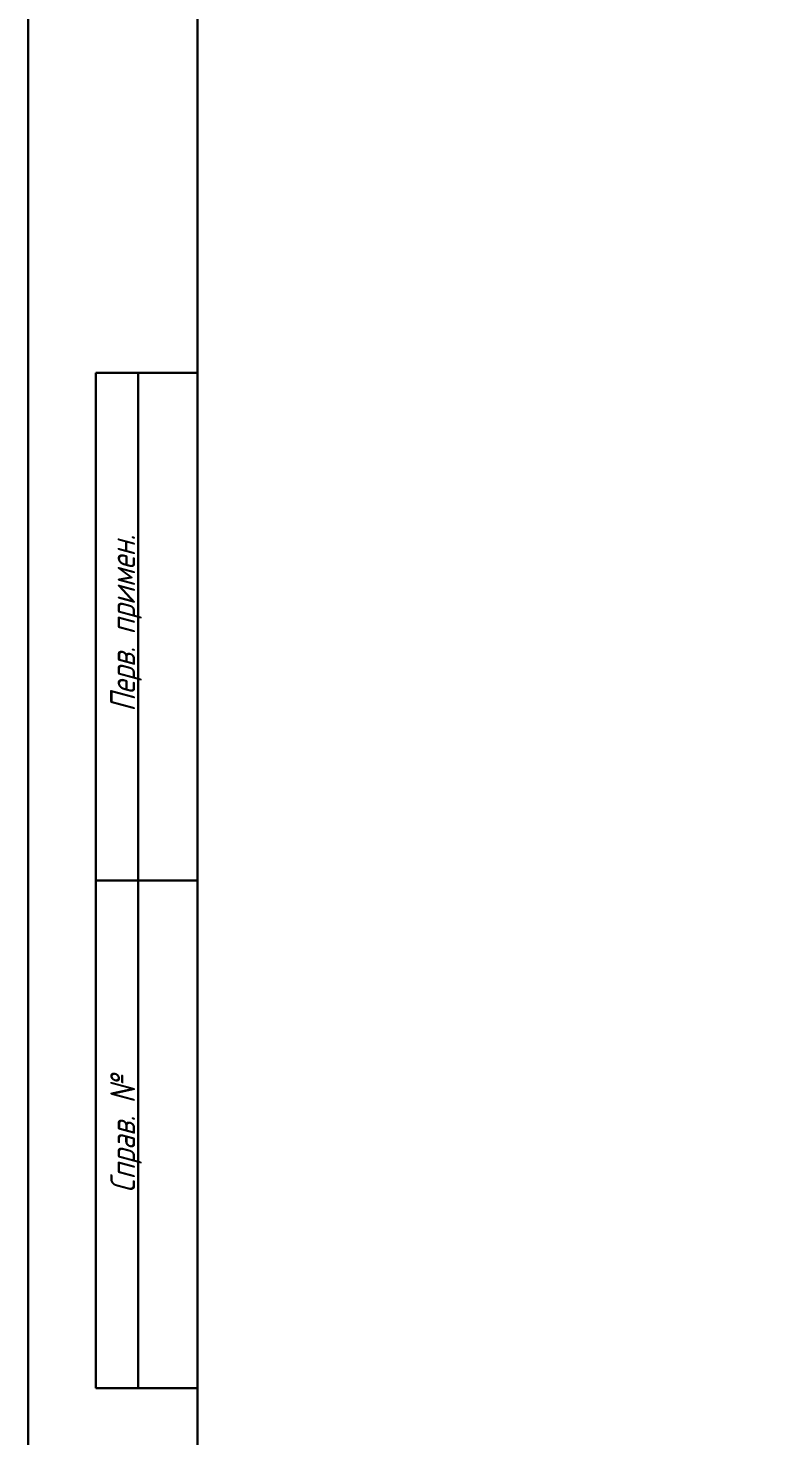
# Model space of a CAD drawing. Header units: inches. Extents: x 0 to 840, y -594 to 0.
# Drawn here: x 0 to 87.4, y -427.6 to -261.3 of the extents above; entities that cross this region are included whole.
import ezdxf

# ---------------------------------------------------------------- set-up
doc = ezdxf.new("R2010")
doc.units = ezdxf.units.IN
doc.header["$MEASUREMENT"] = 0
doc.styles.add('GOST type A1', font='', dxfattribs={"height": 3.704167})
doc.styles.get('GOST type A1').set_extended_font_data('GOST type A', italic=True)

msp = doc.modelspace()

# ---------------------------------------------------------------- linework, layer by layer
at = {"color": 18, "lineweight": 30, "true_color": 0x000000}
for p, q in [((20, -5), (20, -589)), ((20, -5), (20, -589)), ((13, -302), (8, -302)), ((8, -302), (8, -362)), ((13, -302), (8, -302)), ((8, -302), (8, -362)), ((13, -362), (13, -302)), ((13, -362), (13, -302)), ((20, -302), (13, -302)), ((13, -302), (13, -362)), ((20, -302), (13, -302)), ((13, -302), (13, -362)), ((20, -362), (20, -302)), ((20, -362), (20, -302)), ((13, -362), (8, -362)), ((8, -362), (8, -422)), ((13, -362), (8, -362)), ((8, -362), (8, -422)), ((8, -362), (13, -362)), ((8, -362), (13, -362)), ((13, -422), (13, -362)), ((13, -422), (13, -362)), ((20, -362), (13, -362)), ((13, -362), (13, -422)), ((20, -362), (13, -362)), ((13, -362), (13, -422)), ((13, -362), (20, -362)), ((13, -362), (20, -362)), ((20, -422), (20, -362)), ((20, -422), (20, -362)), ((8, -422), (13, -422)), ((8, -422), (13, -422)), ((13, -422), (20, -422)), ((13, -422), (20, -422))]:
    msp.add_line(p, q, dxfattribs=at)
msp.add_lwpolyline([(840, -594), (0, -594), (0, 0), (840, 0)], close=True, dxfattribs=at)

# ---------------------------------------------------------------- texts
at = {"color": 18, "lineweight": 30, "true_color": 0x000000, "style": 'GOST type A1'}
for s, height, p in [('Перв. примен.', 2.9316, (12.64, -342.07)), ('Справ. №', 2.932, (12.64, -398.92))]:
    msp.add_text(s, height=height, rotation=90, dxfattribs=at).set_placement(p)

doc.saveas('drawing.dxf')
